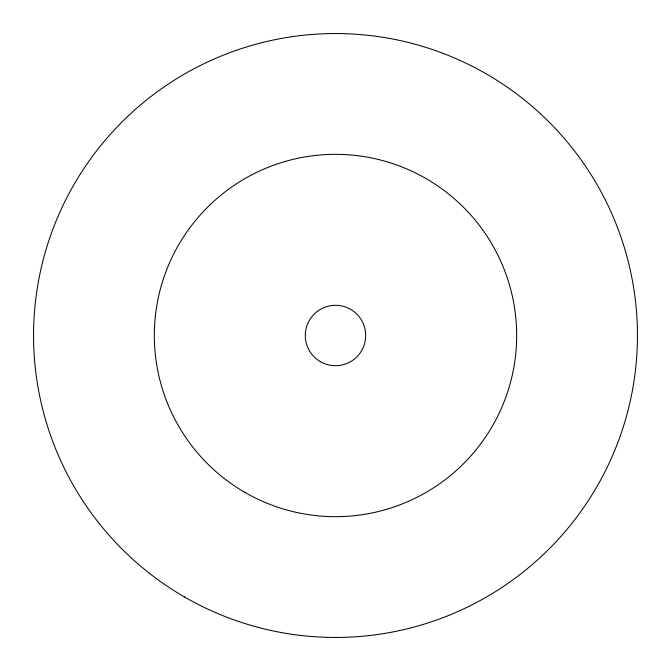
<?xml version="1.0" encoding="UTF-8"?>
<svg xmlns="http://www.w3.org/2000/svg" width="671" height="671" viewBox="0 0 671 671"><rect width="100%" height="100%" fill="white"/><g stroke="black" fill="none" stroke-linecap="round" stroke-linejoin="round"><path stroke-width="1.01" d="M244.915 492.397A181.17 181.17 0 0 0 516.67 335.5A181.17 181.17 0 0 0 244.915 178.603A181.17 181.17 0 0 0 244.915 492.397M184.525 596.997A301.95 301.95 0 0 0 637.45 335.5A301.95 301.95 0 0 0 184.525 74.003A301.95 301.95 0 0 0 184.525 596.997M320.402 361.652A30.195 30.195 0 0 0 365.695 335.5A30.195 30.195 0 0 0 320.402 309.348A30.195 30.195 0 0 0 320.402 361.652"/></g></svg>
